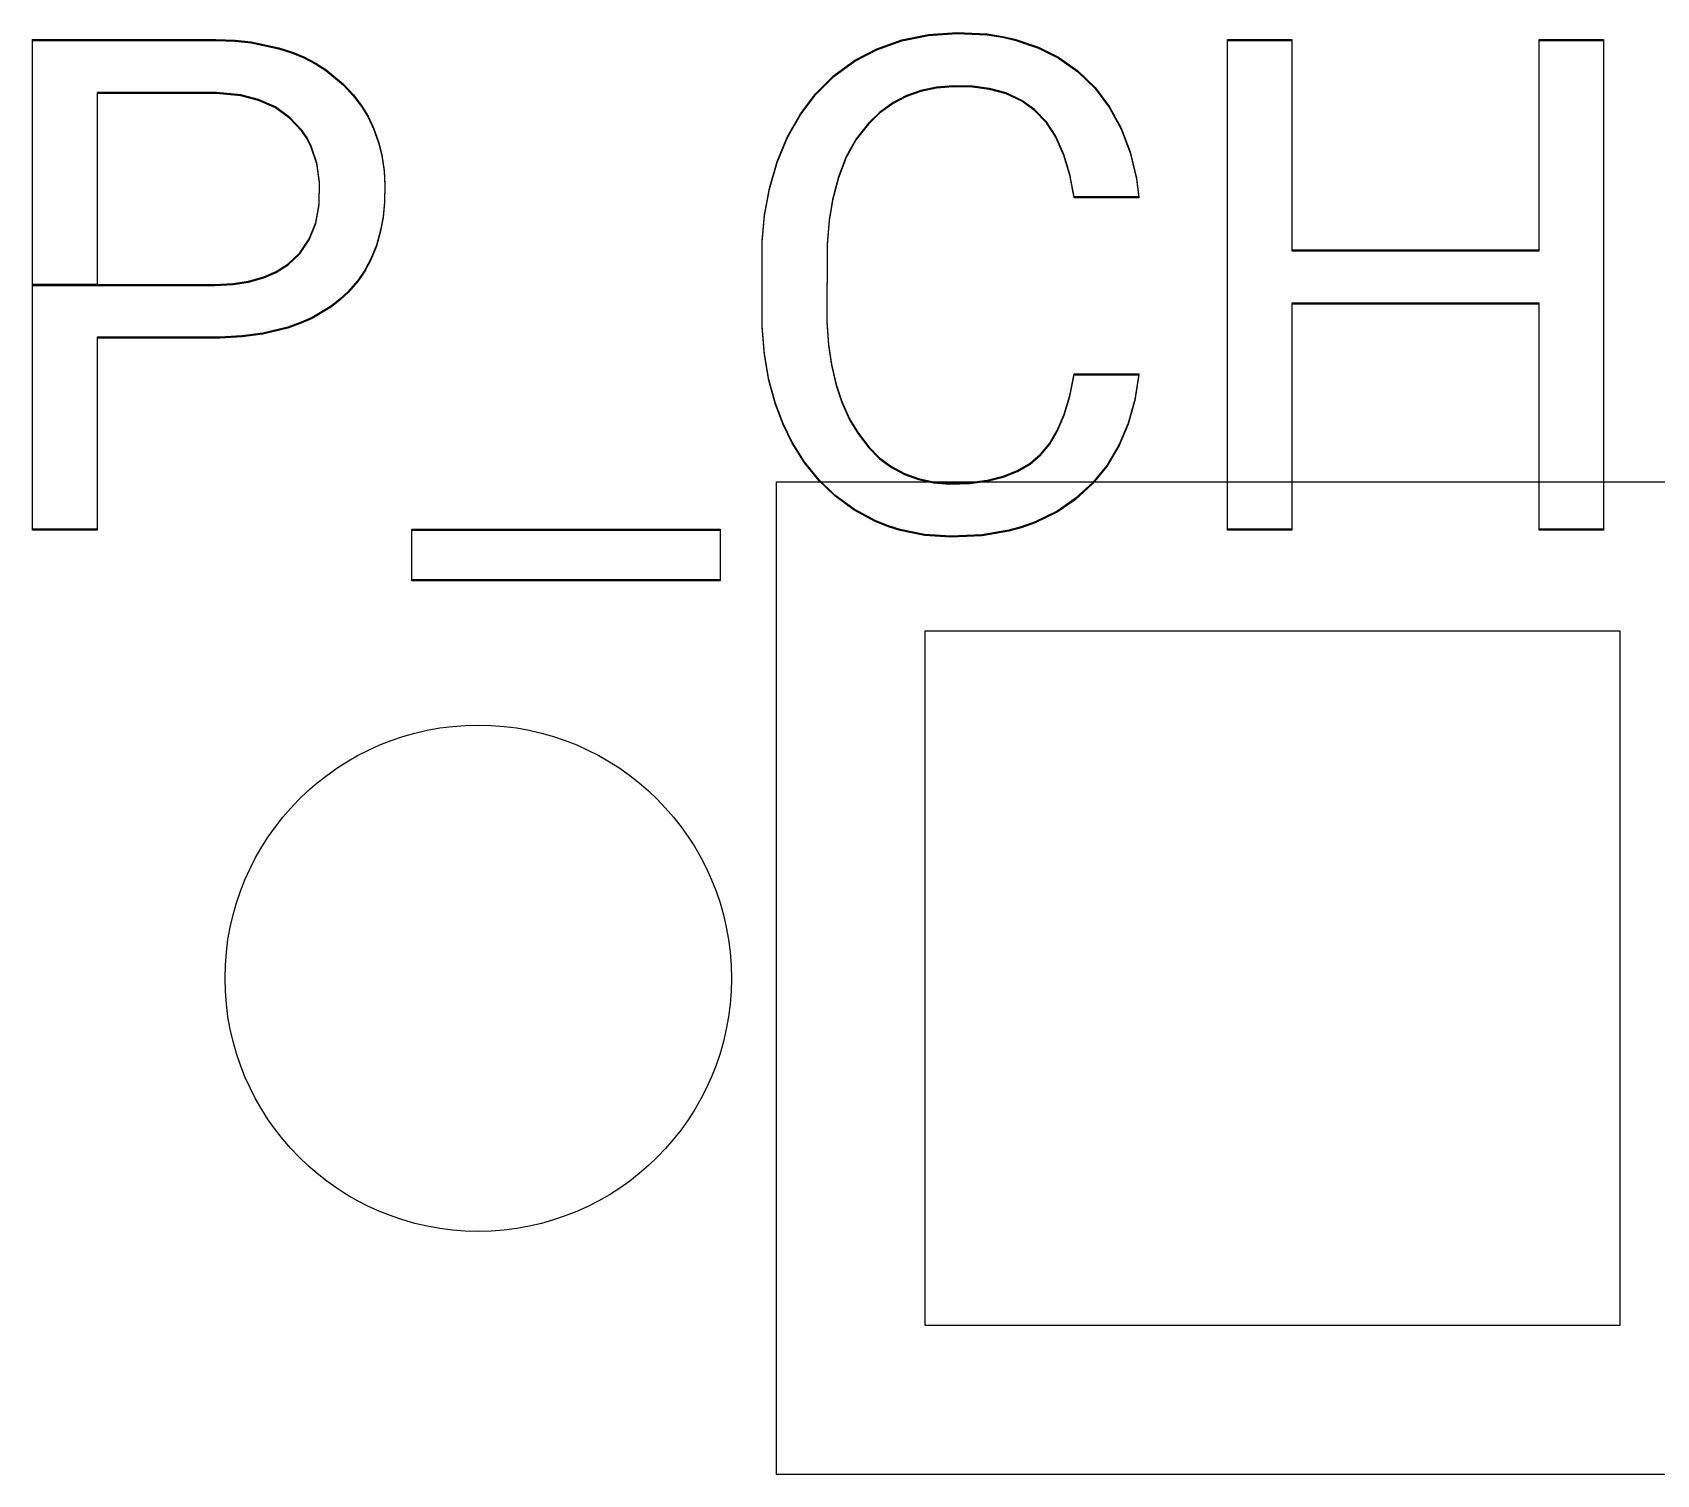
# Model space of a CAD drawing. Header units: inches. Extents: x 3.88 to 7.82, y -6.06 to -2.14.
# Drawn here: x 4.8426 to 4.9714, y -4.7638 to -4.6494 of the extents above; entities that cross this region are included whole.
import ezdxf

# ---------------------------------------------------------------- set-up
doc = ezdxf.new("R2010")
doc.units = ezdxf.units.IN
doc.header["$MEASUREMENT"] = 0
doc.layers.add('F.Silkscreen', color=41, linetype='CONTINUOUS', true_color=0xf2eda1)

msp = doc.modelspace()

# ---------------------------------------------------------------- linework, layer by layer
at = {"layer": 'F.Silkscreen', "linetype": 'CONTINUOUS'}
for p, q in [((4.91154, -4.64998), (4.91365, -4.64955)), ((4.91154, -4.65005), (4.91365, -4.64962)), ((4.91365, -4.64955), (4.91592, -4.64939)), ((4.91365, -4.64962), (4.91592, -4.64947)), ((4.91592, -4.64939), (4.9183, -4.64951)), ((4.91592, -4.64947), (4.9183, -4.64959)), ((4.9183, -4.64951), (4.91952, -4.6497)), ((4.9183, -4.64959), (4.91952, -4.64977)), ((4.8426, -4.65415), (4.8426, -4.64994)), ((4.8426, -4.64994), (4.85713, -4.64994)), ((4.8426, -4.65423), (4.8426, -4.65002)), ((4.8426, -4.65002), (4.85713, -4.65002)), ((4.85713, -4.64994), (4.85867, -4.65)), ((4.85713, -4.65002), (4.85867, -4.65008)), ((4.85867, -4.65), (4.85995, -4.65014)), ((4.85867, -4.65008), (4.85995, -4.65022)), ((4.85995, -4.65014), (4.86214, -4.6506)), ((4.85995, -4.65022), (4.86214, -4.65068)), ((4.86214, -4.6506), (4.86323, -4.65096)), ((4.86214, -4.65068), (4.86323, -4.65104)), ((4.90783, -4.65159), (4.90956, -4.65068)), ((4.90783, -4.65167), (4.90956, -4.65076)), ((4.90956, -4.65068), (4.91154, -4.64998)), ((4.90956, -4.65076), (4.91154, -4.65005)), ((4.91952, -4.6497), (4.92052, -4.64992)), ((4.91952, -4.64977), (4.92052, -4.65)), ((4.92052, -4.64992), (4.92239, -4.65055)), ((4.92052, -4.65), (4.92239, -4.65063)), ((4.92239, -4.65055), (4.92396, -4.65134)), ((4.92239, -4.65063), (4.92396, -4.65142)), ((4.93736, -4.6888), (4.93736, -4.64994)), ((4.93736, -4.64994), (4.94248, -4.64994)), ((4.93736, -4.68888), (4.93736, -4.65002)), ((4.93736, -4.65002), (4.94248, -4.65002)), ((4.94248, -4.64994), (4.94248, -4.66663)), ((4.94248, -4.65002), (4.94248, -4.66671)), ((4.96209, -4.66663), (4.96209, -4.64994)), ((4.96209, -4.64994), (4.9672, -4.64994)), ((4.96209, -4.66671), (4.96209, -4.65002)), ((4.96209, -4.65002), (4.9672, -4.65002)), ((4.9672, -4.64994), (4.9672, -4.6888)), ((4.9672, -4.65002), (4.9672, -4.68888)), ((4.86323, -4.65096), (4.86411, -4.65133)), ((4.86323, -4.65104), (4.86411, -4.65141)), ((4.86411, -4.65133), (4.86508, -4.65183)), ((4.86411, -4.65141), (4.86508, -4.65191)), ((4.86508, -4.65183), (4.86586, -4.65233)), ((4.86508, -4.65191), (4.86586, -4.6524)), ((4.90616, -4.65281), (4.90783, -4.65159)), ((4.90616, -4.65289), (4.90783, -4.65167)), ((4.92396, -4.65134), (4.92551, -4.65243)), ((4.92396, -4.65142), (4.92551, -4.65251)), ((4.86586, -4.65233), (4.86726, -4.65348)), ((4.86586, -4.6524), (4.86726, -4.65356)), ((4.86726, -4.65348), (4.86807, -4.65435)), ((4.90469, -4.65427), (4.90616, -4.65281)), ((4.90469, -4.65435), (4.90616, -4.65289)), ((4.92551, -4.65243), (4.92687, -4.65376)), ((4.92551, -4.65251), (4.92687, -4.65384)), ((4.8426, -4.66939), (4.8426, -4.65415)), ((4.8426, -4.66947), (4.8426, -4.65423)), ((4.8572, -4.65415), (4.84772, -4.65415)), ((4.84772, -4.65415), (4.84772, -4.66939)), ((4.8572, -4.65423), (4.84772, -4.65423)), ((4.84772, -4.65423), (4.84772, -4.66947)), ((4.85912, -4.65434), (4.8572, -4.65415)), ((4.85912, -4.65442), (4.8572, -4.65423)), ((4.86053, -4.6547), (4.85912, -4.65434)), ((4.86053, -4.65478), (4.85912, -4.65442)), ((4.86186, -4.6553), (4.86053, -4.6547)), ((4.86186, -4.65538), (4.86053, -4.65478)), ((4.86726, -4.65356), (4.86807, -4.65443)), ((4.86807, -4.65435), (4.86868, -4.65517)), ((4.86807, -4.65443), (4.86868, -4.65525)), ((4.9035, -4.65585), (4.90469, -4.65427)), ((4.9035, -4.65593), (4.90469, -4.65435)), ((4.91192, -4.6544), (4.91085, -4.65495)), ((4.91192, -4.65448), (4.91085, -4.65503)), ((4.91306, -4.65399), (4.91192, -4.6544)), ((4.91306, -4.65407), (4.91192, -4.65448)), ((4.91429, -4.65373), (4.91306, -4.65399)), ((4.91429, -4.65381), (4.91306, -4.65407)), ((4.91561, -4.65361), (4.91429, -4.65373)), ((4.91561, -4.65369), (4.91429, -4.65381)), ((4.91716, -4.65364), (4.91561, -4.65361)), ((4.91716, -4.65372), (4.91561, -4.65369)), ((4.9185, -4.65383), (4.91716, -4.65364)), ((4.9185, -4.65391), (4.91716, -4.65372)), ((4.91982, -4.65419), (4.9185, -4.65383)), ((4.91982, -4.65427), (4.9185, -4.65391)), ((4.92107, -4.65478), (4.91982, -4.65419)), ((4.92107, -4.65485), (4.91982, -4.65427)), ((4.92207, -4.6555), (4.92107, -4.65478)), ((4.92687, -4.65376), (4.92802, -4.65528)), ((4.92687, -4.65384), (4.92802, -4.65536)), ((4.86302, -4.65613), (4.86186, -4.6553)), ((4.86302, -4.65621), (4.86186, -4.65538)), ((4.86868, -4.65517), (4.86921, -4.65604)), ((4.86868, -4.65525), (4.86921, -4.65612)), ((4.86921, -4.65604), (4.86965, -4.65696)), ((4.90248, -4.65764), (4.9035, -4.65585)), ((4.90248, -4.65772), (4.9035, -4.65593)), ((4.90977, -4.65573), (4.90889, -4.65658)), ((4.90977, -4.6558), (4.90889, -4.65666)), ((4.91085, -4.65495), (4.90977, -4.65573)), ((4.91085, -4.65503), (4.90977, -4.6558)), ((4.92207, -4.65558), (4.92107, -4.65485)), ((4.92301, -4.65648), (4.92207, -4.6555)), ((4.92301, -4.65656), (4.92207, -4.65558)), ((4.92802, -4.65528), (4.92895, -4.65698)), ((4.92802, -4.65536), (4.92895, -4.65706)), ((4.86396, -4.65715), (4.86302, -4.65613)), ((4.86396, -4.65723), (4.86302, -4.65621)), ((4.86437, -4.65776), (4.86396, -4.65715)), ((4.86437, -4.65784), (4.86396, -4.65723)), ((4.86921, -4.65612), (4.86965, -4.65704)), ((4.86965, -4.65696), (4.87004, -4.65807)), ((4.86965, -4.65704), (4.87004, -4.65815)), ((4.90889, -4.65658), (4.90793, -4.65782)), ((4.90889, -4.65666), (4.90793, -4.65789)), ((4.92375, -4.65761), (4.92301, -4.65648)), ((4.92375, -4.65769), (4.92301, -4.65656)), ((4.92895, -4.65698), (4.92966, -4.65886)), ((4.92895, -4.65706), (4.92966, -4.65894)), ((4.86471, -4.65841), (4.86437, -4.65776)), ((4.86471, -4.65849), (4.86437, -4.65784)), ((4.86516, -4.65974), (4.86471, -4.65841)), ((4.86516, -4.65982), (4.86471, -4.65849)), ((4.87004, -4.65807), (4.8703, -4.65909)), ((4.87004, -4.65815), (4.8703, -4.65917)), ((4.90166, -4.65963), (4.90248, -4.65764)), ((4.90166, -4.6597), (4.90248, -4.65772)), ((4.90793, -4.65782), (4.90714, -4.65924)), ((4.90793, -4.65789), (4.90714, -4.65932)), ((4.92439, -4.65907), (4.92375, -4.65761)), ((4.92439, -4.65915), (4.92375, -4.65769)), ((4.86537, -4.66123), (4.86516, -4.65974)), ((4.86537, -4.66131), (4.86516, -4.65982)), ((4.8703, -4.65909), (4.87048, -4.66033)), ((4.8703, -4.65917), (4.87048, -4.66041)), ((4.90104, -4.66175), (4.90166, -4.65963)), ((4.90104, -4.66183), (4.90166, -4.6597)), ((4.90714, -4.65924), (4.90651, -4.66085)), ((4.90714, -4.65932), (4.90651, -4.66093)), ((4.92486, -4.66064), (4.92439, -4.65907)), ((4.92486, -4.66072), (4.92439, -4.65915)), ((4.92966, -4.65886), (4.93015, -4.66094)), ((4.92966, -4.65894), (4.93015, -4.66102)), ((4.86534, -4.66297), (4.86537, -4.66123)), ((4.87048, -4.66033), (4.87055, -4.66146)), ((4.87048, -4.66041), (4.87055, -4.66154)), ((4.90651, -4.66085), (4.90605, -4.66264)), ((4.90651, -4.66093), (4.90605, -4.66272)), ((4.9252, -4.66242), (4.92486, -4.66064)), ((4.9252, -4.6625), (4.92486, -4.66072)), ((4.93015, -4.66094), (4.93035, -4.66242)), ((4.93015, -4.66102), (4.93035, -4.6625)), ((4.86534, -4.66305), (4.86537, -4.66131)), ((4.87055, -4.66146), (4.87052, -4.66283)), ((4.87055, -4.66154), (4.87052, -4.66291)), ((4.90066, -4.66386), (4.90104, -4.66175)), ((4.90066, -4.66394), (4.90104, -4.66183)), ((4.93035, -4.66242), (4.9252, -4.66242)), ((4.93035, -4.6625), (4.9252, -4.6625)), ((4.86506, -4.66447), (4.86534, -4.66297)), ((4.86506, -4.66454), (4.86534, -4.66305)), ((4.87052, -4.66283), (4.8704, -4.66399)), ((4.87052, -4.66291), (4.8704, -4.66407)), ((4.90605, -4.66264), (4.90578, -4.66424)), ((4.90605, -4.66272), (4.90578, -4.66432)), ((4.86455, -4.66577), (4.86506, -4.66447)), ((4.86455, -4.66585), (4.86506, -4.66454)), ((4.87021, -4.66508), (4.86987, -4.66625)), ((4.8704, -4.66399), (4.87021, -4.66508)), ((4.8704, -4.66407), (4.87021, -4.66516)), ((4.90047, -4.66593), (4.90066, -4.66386)), ((4.90047, -4.66601), (4.90066, -4.66394)), ((4.90578, -4.66424), (4.90562, -4.66615)), ((4.90578, -4.66432), (4.90562, -4.66623)), ((4.86379, -4.66688), (4.86455, -4.66577)), ((4.86379, -4.66696), (4.86455, -4.66585)), ((4.86987, -4.66625), (4.86943, -4.66735)), ((4.86987, -4.66633), (4.86943, -4.66743)), ((4.87021, -4.66516), (4.86987, -4.66633)), ((4.90047, -4.67269), (4.90047, -4.66593)), ((4.90047, -4.67277), (4.90047, -4.66601)), ((4.90562, -4.66615), (4.90561, -4.67229)), ((4.90562, -4.66623), (4.90561, -4.67237)), ((4.86287, -4.66775), (4.86379, -4.66688)), ((4.86287, -4.66783), (4.86379, -4.66696)), ((4.86943, -4.66735), (4.86895, -4.66824)), ((4.86943, -4.66743), (4.86895, -4.66832)), ((4.94248, -4.66663), (4.96209, -4.66663)), ((4.94248, -4.66671), (4.96209, -4.66671)), ((4.85973, -4.66912), (4.86094, -4.66878)), ((4.85973, -4.6692), (4.86094, -4.66886)), ((4.86094, -4.66878), (4.86192, -4.66835)), ((4.86094, -4.66886), (4.86192, -4.66843)), ((4.86192, -4.66835), (4.86287, -4.66775)), ((4.86192, -4.66843), (4.86287, -4.66783)), ((4.86895, -4.66824), (4.86839, -4.66906)), ((4.86895, -4.66832), (4.86839, -4.66914)), ((4.8426, -4.6888), (4.8426, -4.66939)), ((4.8426, -4.66939), (4.84772, -4.66939)), ((4.84772, -4.66939), (4.8426, -4.66939)), ((4.8426, -4.68888), (4.8426, -4.66947)), ((4.8426, -4.66947), (4.84772, -4.66947)), ((4.84772, -4.66947), (4.8426, -4.66947)), ((4.84772, -4.66939), (4.85706, -4.66939)), ((4.84772, -4.66947), (4.85706, -4.66947)), ((4.85706, -4.66939), (4.85851, -4.66931)), ((4.85706, -4.66947), (4.85851, -4.66939)), ((4.85851, -4.66931), (4.85973, -4.66912)), ((4.85851, -4.66939), (4.85973, -4.6692)), ((4.86764, -4.66993), (4.86701, -4.67053)), ((4.86764, -4.67001), (4.86701, -4.67061)), ((4.86839, -4.66906), (4.86764, -4.66993)), ((4.86839, -4.66914), (4.86764, -4.67001)), ((4.86632, -4.67107), (4.86477, -4.672)), ((4.86632, -4.67115), (4.86477, -4.67208)), ((4.86701, -4.67053), (4.86632, -4.67107)), ((4.86701, -4.67061), (4.86632, -4.67115)), ((4.96209, -4.67085), (4.94248, -4.67085)), ((4.94248, -4.67085), (4.94248, -4.6888)), ((4.96209, -4.67093), (4.94248, -4.67093)), ((4.94248, -4.67093), (4.94248, -4.68888)), ((4.96209, -4.6888), (4.96209, -4.67085)), ((4.96209, -4.68888), (4.96209, -4.67093)), ((4.86285, -4.67276), (4.86086, -4.67324)), ((4.86392, -4.67238), (4.86285, -4.67276)), ((4.86392, -4.67246), (4.86285, -4.67284)), ((4.86477, -4.672), (4.86392, -4.67238)), ((4.86477, -4.67208), (4.86392, -4.67246)), ((4.90066, -4.67487), (4.90047, -4.67269)), ((4.90066, -4.67495), (4.90047, -4.67277)), ((4.90561, -4.67229), (4.90574, -4.67415)), ((4.90561, -4.67237), (4.90574, -4.67423)), ((4.85746, -4.67356), (4.84772, -4.67356)), ((4.84772, -4.67356), (4.84772, -4.6888)), ((4.85746, -4.67364), (4.84772, -4.67364)), ((4.84772, -4.67364), (4.84772, -4.68888)), ((4.85922, -4.67346), (4.85746, -4.67356)), ((4.85922, -4.67354), (4.85746, -4.67364)), ((4.86086, -4.67324), (4.85922, -4.67346)), ((4.86086, -4.67332), (4.85922, -4.67354)), ((4.86285, -4.67284), (4.86086, -4.67332)), ((4.90101, -4.67692), (4.90066, -4.67487)), ((4.90101, -4.67699), (4.90066, -4.67495)), ((4.90574, -4.67415), (4.90596, -4.67571)), ((4.90574, -4.67423), (4.90596, -4.67579)), ((4.90596, -4.67571), (4.90633, -4.67732)), ((4.90596, -4.67579), (4.90633, -4.6774)), ((4.92486, -4.67818), (4.9252, -4.67648)), ((4.92486, -4.67826), (4.9252, -4.67656)), ((4.9252, -4.67648), (4.93035, -4.67648)), ((4.9252, -4.67656), (4.93035, -4.67656)), ((4.93035, -4.67648), (4.93002, -4.67851)), ((4.93035, -4.67656), (4.93002, -4.67858)), ((4.90153, -4.67883), (4.90101, -4.67692)), ((4.90153, -4.67891), (4.90101, -4.67699)), ((4.90633, -4.67732), (4.90678, -4.67866)), ((4.90633, -4.6774), (4.90678, -4.67874)), ((4.90213, -4.68042), (4.90153, -4.67883)), ((4.90213, -4.68049), (4.90153, -4.67891)), ((4.90678, -4.67866), (4.9074, -4.68004)), ((4.90678, -4.67874), (4.9074, -4.68011)), ((4.92442, -4.67967), (4.92486, -4.67818)), ((4.92442, -4.67975), (4.92486, -4.67826)), ((4.93002, -4.67851), (4.92949, -4.68037)), ((4.93002, -4.67858), (4.92949, -4.68045)), ((4.90286, -4.6819), (4.90213, -4.68042)), ((4.90286, -4.68198), (4.90213, -4.68049)), ((4.9074, -4.68004), (4.90807, -4.68116)), ((4.9074, -4.68011), (4.90807, -4.68124)), ((4.92387, -4.68097), (4.92442, -4.67967)), ((4.92387, -4.68105), (4.92442, -4.67975)), ((4.92949, -4.68037), (4.92879, -4.68207)), ((4.92949, -4.68045), (4.92879, -4.68215)), ((4.90807, -4.68116), (4.90892, -4.68227)), ((4.90807, -4.68124), (4.90892, -4.68235)), ((4.92327, -4.68198), (4.92387, -4.68097)), ((4.92327, -4.68206), (4.92387, -4.68105)), ((4.90383, -4.68344), (4.90286, -4.6819)), ((4.90383, -4.68352), (4.90286, -4.68198)), ((4.90892, -4.68227), (4.90978, -4.68312)), ((4.90892, -4.68235), (4.90978, -4.6832)), ((4.90978, -4.68312), (4.91072, -4.68382)), ((4.92172, -4.68355), (4.92258, -4.68282)), ((4.92172, -4.68363), (4.92258, -4.6829)), ((4.92258, -4.68282), (4.92327, -4.68198)), ((4.92258, -4.6829), (4.92327, -4.68206)), ((4.92879, -4.68207), (4.9278, -4.68373)), ((4.92879, -4.68215), (4.9278, -4.68381)), ((4.90496, -4.68484), (4.90383, -4.68344)), ((4.90496, -4.68492), (4.90383, -4.68352)), ((4.90978, -4.6832), (4.91072, -4.6839)), ((4.91072, -4.68382), (4.91175, -4.68437)), ((4.91072, -4.6839), (4.91175, -4.68445)), ((4.91175, -4.68437), (4.91286, -4.68477)), ((4.91959, -4.68459), (4.92073, -4.68414)), ((4.91959, -4.68467), (4.92073, -4.68422)), ((4.92073, -4.68414), (4.92172, -4.68355)), ((4.92073, -4.68422), (4.92172, -4.68363)), ((4.9278, -4.68373), (4.9267, -4.68508)), ((4.9278, -4.68381), (4.9267, -4.68516)), ((4.90157, -4.68504), (4.90157, -4.76378)), ((4.90157, -4.68504), (4.98031, -4.68504)), ((4.90623, -4.68608), (4.90496, -4.68484)), ((4.90623, -4.68615), (4.90496, -4.68492)), ((4.91175, -4.68445), (4.91286, -4.68485)), ((4.91286, -4.68477), (4.91406, -4.68503)), ((4.91286, -4.68485), (4.91406, -4.68511)), ((4.91406, -4.68503), (4.91533, -4.68513)), ((4.91406, -4.68511), (4.91533, -4.68521)), ((4.91533, -4.68513), (4.91691, -4.68509)), ((4.91533, -4.68521), (4.91691, -4.68517)), ((4.91691, -4.68509), (4.91832, -4.68491)), ((4.91691, -4.68517), (4.91832, -4.68499)), ((4.91832, -4.68491), (4.91959, -4.68459)), ((4.91832, -4.68499), (4.91959, -4.68467)), ((4.9267, -4.68508), (4.9253, -4.68637)), ((4.9267, -4.68516), (4.9253, -4.68645)), ((4.90776, -4.68721), (4.90623, -4.68608)), ((4.90776, -4.68729), (4.90623, -4.68615)), ((4.9253, -4.68637), (4.92386, -4.68737)), ((4.9253, -4.68645), (4.92386, -4.68744)), ((4.90942, -4.68811), (4.90776, -4.68721)), ((4.90942, -4.68819), (4.90776, -4.68729)), ((4.91048, -4.68853), (4.90942, -4.68811)), ((4.91048, -4.68861), (4.90942, -4.68819)), ((4.92212, -4.68822), (4.92102, -4.68861)), ((4.92386, -4.68737), (4.92212, -4.68822)), ((4.92386, -4.68744), (4.92212, -4.6883)), ((4.84772, -4.6888), (4.8426, -4.6888)), ((4.84772, -4.68888), (4.8426, -4.68888)), ((4.87268, -4.69281), (4.87268, -4.6888)), ((4.87268, -4.6888), (4.89713, -4.6888)), ((4.87268, -4.69289), (4.87268, -4.68888)), ((4.87268, -4.68888), (4.89713, -4.68888)), ((4.89713, -4.6888), (4.89713, -4.69281)), ((4.89713, -4.68888), (4.89713, -4.69289)), ((4.9114, -4.68882), (4.91048, -4.68853)), ((4.9114, -4.6889), (4.91048, -4.68861)), ((4.91334, -4.6892), (4.9114, -4.68882)), ((4.91334, -4.68928), (4.9114, -4.6889)), ((4.91542, -4.68935), (4.91334, -4.6892)), ((4.91542, -4.68943), (4.91334, -4.68928)), ((4.91792, -4.68923), (4.91542, -4.68935)), ((4.91792, -4.68931), (4.91542, -4.68943)), ((4.92003, -4.68887), (4.91792, -4.68923)), ((4.92003, -4.68895), (4.91792, -4.68931)), ((4.92102, -4.68861), (4.92003, -4.68887)), ((4.92102, -4.68869), (4.92003, -4.68895)), ((4.92212, -4.6883), (4.92102, -4.68869)), ((4.94248, -4.6888), (4.93736, -4.6888)), ((4.94248, -4.68888), (4.93736, -4.68888)), ((4.9672, -4.6888), (4.96209, -4.6888)), ((4.9672, -4.68888), (4.96209, -4.68888)), ((4.89713, -4.69281), (4.87268, -4.69281)), ((4.89713, -4.69289), (4.87268, -4.69289)), ((4.91339, -4.69685), (4.9685, -4.69685)), ((4.91339, -4.75197), (4.91339, -4.69685)), ((4.9685, -4.69685), (4.9685, -4.75197)), ((4.9685, -4.75197), (4.91339, -4.75197)), ((4.98031, -4.76378), (4.90157, -4.76378))]:
    msp.add_line(p, q, dxfattribs=at)
at = {"layer": 'F.Silkscreen'}
msp.add_circle((4.87795, -4.72441), 0.02008, dxfattribs=at)

doc.saveas('drawing.dxf')
